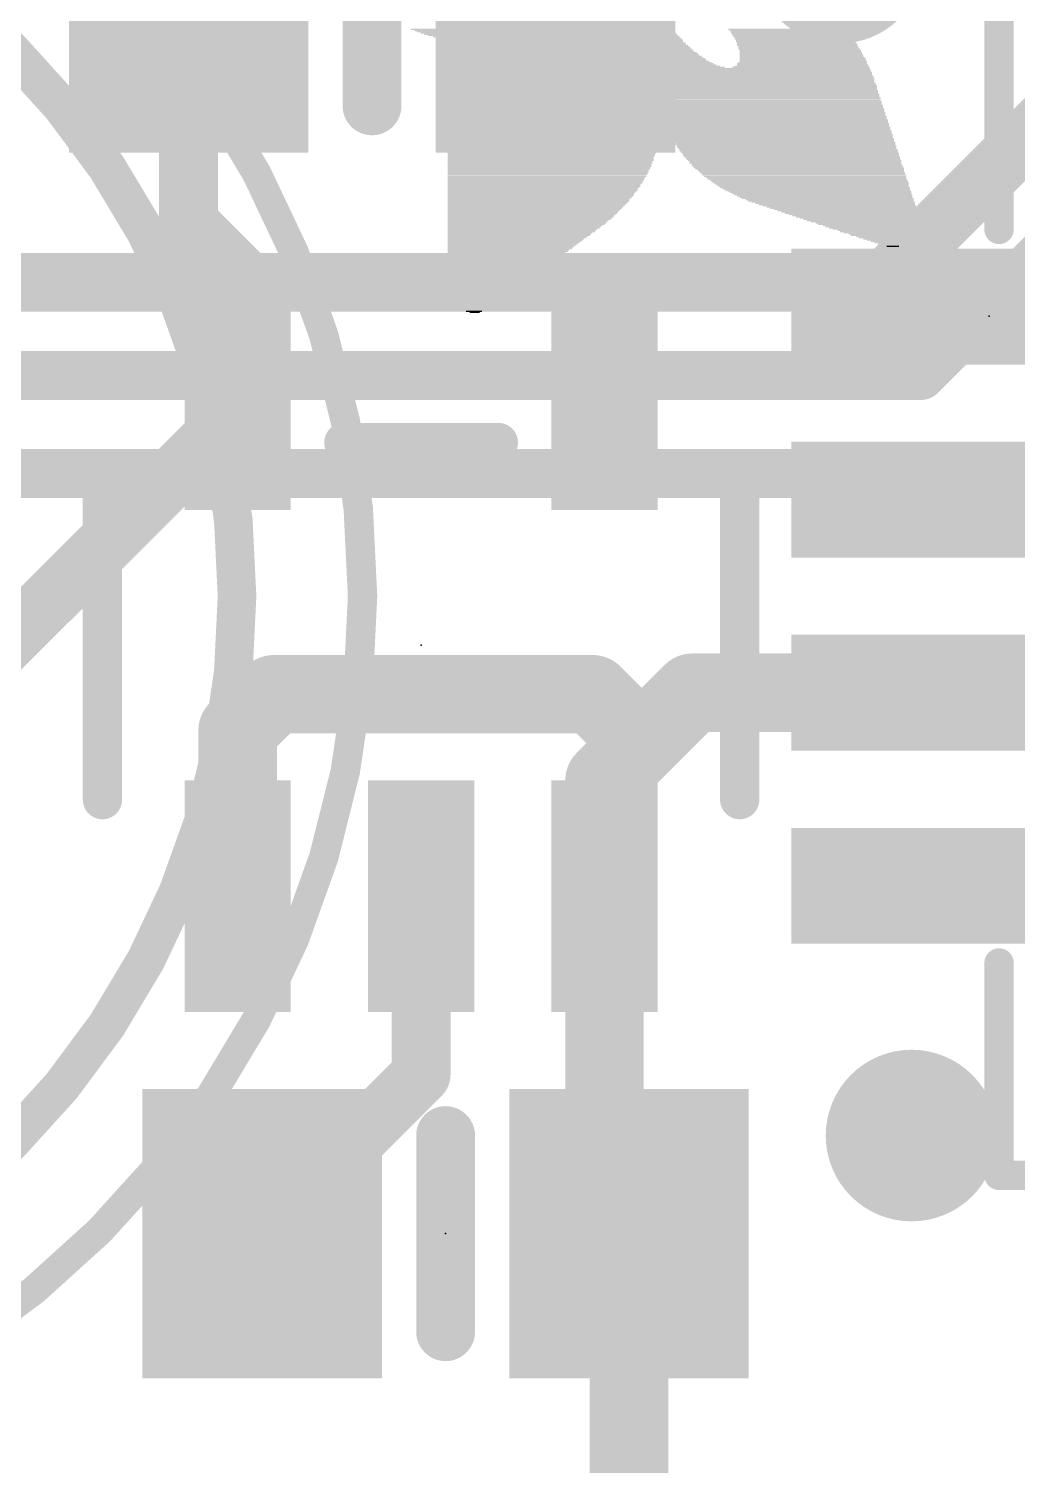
# Model space of a CAD drawing. Extents: x -0.1 to 25.5, y -0.1 to 17.9.
# Drawn here: x 15.62 to 20.74, y 4.39 to 11.83 of the extents above; entities that cross this region are included whole.
import ezdxf

# ---------------------------------------------------------------- set-up
doc = ezdxf.new("R2010")
doc.units = 0
for name, color, linetype in [('1', 12, 'CONTINUOUS'), ('16', 5, 'CONTINUOUS'), ('18', 110, 'CONTINUOUS'), ('21', 40, 'CONTINUOUS'), ('22', 6, 'CONTINUOUS'), ('23', 40, 'CONTINUOUS'), ('24', 6, 'CONTINUOUS')]:
    doc.layers.add(name, color=color, linetype=linetype)

# ---------------------------------------------------------------- blocks, each defined once
blk = doc.blocks.new('RECT')
blk.add_solid([(-0.5, -0.5), (0.5, -0.5), (-0.5, 0.5), (0.5, 0.5)])
blk = doc.blocks.new('ROUNDV')
at = {"const_width": 0.5}
blk.add_lwpolyline([(0, -0.25, 1), (0, 0.25, 1), (0, -0.25)], format="xyb", dxfattribs=at)

msp = doc.modelspace()

# ---------------------------------------------------------------- linework, layer by layer
at = {"layer": '1'}
for points, const_width in [([(16.449, 11.938), (16.449, 10.8251)], 0.3048), ([(16.703, 10.5711), (16.449, 10.8251)], 0.3048), ([(16.703, 9.9361), (16.703, 10.5711)], 0.3048), ([(20.346, 10.39), (21.82, 10.39)], 0.254), ([(16.703, 9.9361), (16.703, 9.845)], 0.3048), ([(16.703, 9.845), (15.24, 8.382)], 0.3048), ([(20.346, 9.39), (22.0298, 9.39)], 0.254), ([(16.703, 8.194), (16.891, 8.382)], 0.4064), ([(16.891, 8.382), (18.542, 8.382)], 0.4064), ([(18.542, 8.382), (18.796, 8.128)], 0.4064), ([(19.058, 8.39), (18.796, 8.128)], 0.4064), ([(20.346, 8.39), (19.058, 8.39)], 0.4064), ([(21.6836, 8.39), (20.346, 8.39)], 0.3048), ([(16.703, 7.3359), (16.703, 8.194)], 0.4064), ([(18.796, 8.128), (18.603, 7.935)], 0.4064), ([(18.603, 7.935), (18.603, 7.3359)], 0.4064), ([(18.603, 7.3359), (18.603, 5.715)], 0.4064), ([(17.653, 7.3359), (17.653, 6.411)], 0.3048), ([(17.653, 6.411), (16.83, 5.588)], 0.3048), ([(18.73, 5.588), (18.603, 5.715)], 0.4064), ([(18.73, 3.49), (18.73, 5.588)], 0.4064)]:
    msp.add_lwpolyline(points, dxfattribs=dict(at, const_width=const_width))
for points, const_width in [([(16.5029, 10.879, 1), (16.3951, 10.7712)], 0.1524), ([(16.3728, 10.8251, 1), (16.5252, 10.8251)], 0.1524), ([(16.7792, 10.5711, 1), (16.6268, 10.5711)], 0.1524), ([(16.6491, 10.5172, 1), (16.7569, 10.625)], 0.1524), ([(20.346, 10.4535, 1), (20.346, 10.3265)], 0.127), ([(16.7792, 9.9361, 1), (16.6268, 9.9361)], 0.1524), ([(16.6268, 9.9361, 1), (16.7792, 9.9361)], 0.1524), ([(16.7569, 9.7911, 1), (16.6491, 9.8989)], 0.1524), ([(16.6268, 9.845, 1), (16.7792, 9.845)], 0.1524), ([(20.346, 9.4535, 1), (20.346, 9.3265)], 0.127), ([(16.891, 8.4836, 1), (16.891, 8.2804)], 0.2032), ([(16.9628, 8.3102, 1), (16.8192, 8.4538)], 0.2032), ([(18.6138, 8.4538, 1), (18.4702, 8.3102)], 0.2032), ([(18.542, 8.2804, 1), (18.542, 8.4836)], 0.2032), ([(19.058, 8.4916, 1), (19.058, 8.2884)], 0.2032), ([(19.1298, 8.3182, 1), (18.9862, 8.4618)], 0.2032), ([(20.346, 8.2884, 1), (20.346, 8.4916)], 0.2032), ([(20.346, 8.4662, 1), (20.346, 8.3138)], 0.1524), ([(16.8046, 8.194, 1), (16.6014, 8.194)], 0.2032), ([(16.6312, 8.2658, 1), (16.7748, 8.1222)], 0.2032), ([(18.7242, 8.1998, 1), (18.8678, 8.0562)], 0.2032), ([(18.8678, 8.0562, 1), (18.7242, 8.1998)], 0.2032), ([(18.7242, 8.0562, 1), (18.8678, 8.1998)], 0.2032), ([(18.7046, 7.935, 1), (18.5014, 7.935)], 0.2032), ([(18.5312, 8.0068, 1), (18.6748, 7.8632)], 0.2032), ([(18.7046, 7.3359, 1), (18.5014, 7.3359)], 0.2032), ([(17.7292, 7.3359, 1), (17.5768, 7.3359)], 0.1524), ([(16.6014, 7.3359, 1), (16.8046, 7.3359)], 0.2032), ([(18.5014, 7.3359, 1), (18.7046, 7.3359)], 0.2032), ([(17.7069, 6.3571, 1), (17.5991, 6.4649)], 0.1524), ([(17.5768, 6.411, 1), (17.7292, 6.411)], 0.1524), ([(18.6748, 5.7868, 1), (18.5312, 5.6432)], 0.2032), ([(18.5014, 5.715, 1), (18.7046, 5.715)], 0.2032), ([(18.8316, 5.588, 1), (18.6284, 5.588)], 0.2032), ([(18.6582, 5.5162, 1), (18.8018, 5.6598)], 0.2032), ([(16.7761, 5.6419, 1), (16.8839, 5.5341)], 0.1524)]:
    msp.add_lwpolyline(points, format="xyb", dxfattribs=dict(at, const_width=const_width))
at = {"layer": '16'}
for points, const_width in [([(20.0405, 10.5156), (21.1962, 11.6713)], 0.3048), ([(20.2404, 10.033), (21.3961, 11.1887)], 0.254), ([(4.4196, 10.5156), (20.0405, 10.5156)], 0.3048), ([(8.6834, 10.033), (20.2404, 10.033)], 0.254), ([(20.955, 9.525), (10.0965, 9.525)], 0.254)]:
    msp.add_lwpolyline(points, dxfattribs=dict(at, const_width=const_width))
for points, const_width in [([(19.9866, 10.5695, 1), (20.0944, 10.4617)], 0.1524), ([(20.0405, 10.4394, 1), (20.0405, 10.5918)], 0.1524), ([(20.1955, 10.0779, 1), (20.2853, 9.9881)], 0.127), ([(20.2404, 9.9695, 1), (20.2404, 10.0965)], 0.127)]:
    msp.add_lwpolyline(points, format="xyb", dxfattribs=dict(at, const_width=const_width))
at = {"layer": '21'}
for points, const_width in [([(17.399, 12.446), (17.399, 11.43)], 0.3048), ([(20.646, 10.79), (20.646, 11.99)], 0.1524), ([(17.253, 9.686), (18.053, 9.686)], 0.2032), ([(16.003, 9.436), (16.003, 7.836)], 0.2032), ([(19.303, 9.436), (19.303, 7.836)], 0.2032), ([(20.646, 5.89), (20.646, 6.99)], 0.1524), ([(17.78, 5.08), (17.78, 6.096)], 0.3048), ([(23.246, 5.89), (20.646, 5.89)], 0.1524)]:
    msp.add_lwpolyline(points, dxfattribs=dict(at, const_width=const_width))
for points, const_width in [([(17.3228, 11.43, 1), (17.4752, 11.43)], 0.1524), ([(20.6079, 10.79, 1), (20.6841, 10.79)], 0.0762), ([(17.253, 9.7368, 1), (17.253, 9.6352)], 0.1016), ([(18.053, 9.6352, 1), (18.053, 9.7368)], 0.1016), ([(16.0538, 9.436, 1), (15.9522, 9.436)], 0.1016), ([(19.3538, 9.436, 1), (19.2522, 9.436)], 0.1016), ([(15.9522, 7.836, 1), (16.0538, 7.836)], 0.1016), ([(19.2522, 7.836, 1), (19.3538, 7.836)], 0.1016), ([(20.6841, 6.99, 1), (20.6079, 6.99)], 0.0762), ([(17.8562, 6.096, 1), (17.7038, 6.096)], 0.1524), ([(20.646, 5.9281, 1), (20.646, 5.8519)], 0.0762), ([(20.6079, 5.89, 1), (20.6841, 5.89)], 0.0762), ([(17.7038, 5.08, 1), (17.8562, 5.08)], 0.1524)]:
    msp.add_lwpolyline(points, format="xyb", dxfattribs=dict(at, const_width=const_width))
at = {"layer": '22'}
for points, const_width in [([(12.7, 4.24, 1), (12.7, 13.54, 1), (12.7, 4.24)], 0.1524), ([(12.7, 4.89, 1), (12.7, 12.89, 1), (12.7, 4.89)], 0.2)]:
    msp.add_lwpolyline(points, format="xyb", dxfattribs=dict(at, const_width=const_width))
at = {"layer": '23'}
for p in [(17.653, 8.636), (17.78, 5.588)]:
    msp.add_point(p, dxfattribs=at)
at = {"layer": '24'}
msp.add_point((20.5943, 10.3403), dxfattribs=at)

# ---------------------------------------------------------------- block references
at = {"layer": '1'}
for p, xscale, yscale in [((16.449, 11.938), 1.24, 1.5), ((18.349, 11.938), 1.24, 1.5), ((16.703, 9.9361), 0.55, 1.2), ((18.603, 9.9361), 0.55, 1.2), ((16.703, 7.3359), 0.55, 1.2), ((17.653, 7.3359), 0.55, 1.2), ((18.603, 7.3359), 0.55, 1.2)]:
    msp.add_blockref('RECT', p, dxfattribs=dict(at, xscale=xscale, yscale=yscale))
at = {"layer": '1', "rotation": 180}
for p, xscale, yscale in [((20.346, 10.39), 1.55, 0.6), ((20.346, 9.39), 1.55, 0.6), ((20.346, 8.39), 1.55, 0.6), ((20.346, 7.39), 1.55, 0.6), ((16.83, 5.588), 1.24, 1.5), ((18.73, 5.588), 1.24, 1.5)]:
    msp.add_blockref('RECT', p, dxfattribs=dict(at, xscale=xscale, yscale=yscale))
at = {"layer": '18', "xscale": 0.889, "yscale": 0.889}
for p in [(19.8171, 12.1971), (19.8171, 12.1971), (20.193, 6.096), (20.193, 6.096)]:
    msp.add_blockref('ROUNDV', p, dxfattribs=at)
at = {"layer": '22', "rotation": 180}
for p, xscale, yscale in [((17.8575, 11.8262), 0.5143, 0.0064), ((17.8606, 11.8199), 0.4826, 0.0063), ((17.8575, 11.8135), 0.4509, 0.0064), ((17.8575, 11.8072), 0.4127, 0.0063), ((17.8575, 11.8008), 0.3747, 0.0064), ((17.8575, 11.7945), 0.3365, 0.0063), ((17.8607, 11.7881), 0.2921, 0.0064), ((17.8638, 11.7818), 0.235, 0.0063), ((17.8638, 11.7754), 0.1588, 0.0064), ((18.2417, 11.7564), 0.4191, 0.0063), ((18.248, 11.7627), 0.4064, 0.0064), ((18.2543, 11.7691), 0.4064, 0.0063), ((18.2607, 11.7754), 0.3937, 0.0064), ((18.2671, 11.7818), 0.3937, 0.0063), ((18.2702, 11.7881), 0.3874, 0.0064), ((18.2797, 11.7945), 0.381, 0.0063), ((18.2829, 11.8008), 0.3746, 0.0064), ((18.2925, 11.8072), 0.3683, 0.0063), ((18.2956, 11.8135), 0.362, 0.0064), ((18.3051, 11.8199), 0.3556, 0.0063), ((18.3115, 11.8262), 0.3429, 0.0064), ((18.8576, 11.7564), 0.3302, 0.0063), ((18.8512, 11.7754), 0.3048, 0.0064), ((18.8544, 11.7691), 0.3112, 0.0063), ((18.8544, 11.7627), 0.3112, 0.0064), ((18.8449, 11.7945), 0.2794, 0.0063), ((18.8481, 11.7881), 0.2857, 0.0064), ((18.8513, 11.7818), 0.2921, 0.0063), ((18.8385, 11.8199), 0.254, 0.0063), ((18.8417, 11.8135), 0.2604, 0.0064), ((18.8417, 11.8072), 0.2604, 0.0063), ((18.8449, 11.8008), 0.2667, 0.0064), ((18.8386, 11.8262), 0.2413, 0.0064), ((19.5497, 11.8262), 0.6096, 0.0064), ((19.5561, 11.8199), 0.6096, 0.0063), ((19.5624, 11.8072), 0.6096, 0.0063), ((19.5593, 11.8135), 0.6033, 0.0064), ((19.5688, 11.8008), 0.6096, 0.0064), ((19.572, 11.7945), 0.6159, 0.0063), ((19.5783, 11.7881), 0.616, 0.0064), ((19.5815, 11.7818), 0.6096, 0.0063), ((19.5847, 11.7754), 0.6159, 0.0064), ((19.591, 11.7691), 0.616, 0.0063), ((19.591, 11.7627), 0.616, 0.0064), ((19.5974, 11.7564), 0.6159, 0.0063), ((18.1909, 11.6865), 0.4699, 0.0064), ((18.1909, 11.6802), 0.4699, 0.0063), ((18.194, 11.6929), 0.4636, 0.0063), ((18.2004, 11.6992), 0.4635, 0.0064), ((18.2035, 11.7056), 0.4572, 0.0063), ((18.2067, 11.7119), 0.4508, 0.0064), ((18.2131, 11.7183), 0.4509, 0.0063), ((18.2163, 11.7246), 0.4445, 0.0064), ((18.2194, 11.731), 0.4382, 0.0063), ((18.2289, 11.7373), 0.4318, 0.0064), ((18.2321, 11.7437), 0.4254, 0.0063), ((18.2353, 11.75), 0.4191, 0.0064), ((18.883, 11.6802), 0.4572, 0.0063), ((18.8766, 11.6929), 0.4318, 0.0063), ((18.883, 11.6865), 0.4445, 0.0064), ((18.8735, 11.7056), 0.4127, 0.0063), ((18.8767, 11.6992), 0.4191, 0.0064), ((18.8671, 11.7183), 0.3874, 0.0063), ((18.8703, 11.7119), 0.3937, 0.0064), ((18.8671, 11.7246), 0.3746, 0.0064), ((18.864, 11.731), 0.3683, 0.0063), ((18.8639, 11.7373), 0.3556, 0.0064), ((18.8608, 11.7437), 0.3493, 0.0063), ((18.8576, 11.75), 0.3302, 0.0064), ((19.6006, 11.75), 0.6223, 0.0064), ((19.6006, 11.7437), 0.6223, 0.0063), ((19.6069, 11.7373), 0.6223, 0.0064), ((19.6069, 11.731), 0.6223, 0.0063), ((19.6101, 11.7246), 0.6287, 0.0064), ((19.6164, 11.7183), 0.6286, 0.0063), ((19.6164, 11.7119), 0.6286, 0.0064), ((19.6196, 11.7056), 0.635, 0.0063), ((19.6196, 11.6992), 0.635, 0.0064), ((19.6228, 11.6929), 0.6413, 0.0063), ((19.6228, 11.6865), 0.6413, 0.0064), ((19.626, 11.6802), 0.6477, 0.0063), ((18.1591, 11.6167), 0.508, 0.0063), ((18.1591, 11.6103), 0.508, 0.0064), ((18.1623, 11.6294), 0.5017, 0.0063), ((18.1623, 11.623), 0.5017, 0.0064), ((18.1655, 11.6357), 0.4953, 0.0064), ((18.1718, 11.6421), 0.4953, 0.0063), ((18.175, 11.6548), 0.4889, 0.0063), ((18.175, 11.6484), 0.4889, 0.0064), ((18.1781, 11.6611), 0.4826, 0.0064), ((18.1813, 11.6675), 0.4762, 0.0063), ((18.1877, 11.6738), 0.4763, 0.0064), ((19.2957, 11.6103), 1.3716, 0.0064), ((19.2989, 11.6167), 1.3652, 0.0063), ((19.2989, 11.623), 1.3526, 0.0064), ((18.9243, 11.6294), 0.6033, 0.0063), ((18.9148, 11.6357), 0.5715, 0.0064), ((18.902, 11.6484), 0.5334, 0.0064), ((18.9084, 11.6421), 0.5461, 0.0063), ((18.8989, 11.6548), 0.5143, 0.0063), ((18.8893, 11.6675), 0.4826, 0.0063), ((18.8957, 11.6611), 0.4953, 0.0064), ((18.8894, 11.6738), 0.4699, 0.0064), ((19.6196, 11.6294), 0.7112, 0.0063), ((19.6228, 11.6357), 0.6921, 0.0064), ((19.6291, 11.6421), 0.6794, 0.0063), ((19.626, 11.6484), 0.6731, 0.0064), ((19.6291, 11.6548), 0.6668, 0.0063), ((19.6291, 11.6738), 0.654, 0.0064), ((19.6291, 11.6675), 0.654, 0.0063), ((19.6323, 11.6611), 0.6604, 0.0064), ((18.1432, 11.5341), 0.5652, 0.0064), ((18.1432, 11.5468), 0.5524, 0.0064), ((18.1432, 11.5405), 0.5524, 0.0063), ((18.1432, 11.5595), 0.5398, 0.0064), ((18.1464, 11.5532), 0.5461, 0.0063), ((18.1464, 11.5722), 0.5334, 0.0064), ((18.1464, 11.5659), 0.5334, 0.0063), ((18.1496, 11.5849), 0.5271, 0.0064), ((18.1496, 11.5786), 0.5271, 0.0063), ((18.1528, 11.5976), 0.5207, 0.0064), ((18.1528, 11.5913), 0.5207, 0.0063), ((18.1559, 11.604), 0.5144, 0.0063), ((19.2767, 11.5341), 1.4732, 0.0064), ((19.2767, 11.5405), 1.4605, 0.0063), ((19.2799, 11.5468), 1.4541, 0.0064), ((19.2799, 11.5532), 1.4415, 0.0063), ((19.2831, 11.5595), 1.4351, 0.0064), ((19.2862, 11.5659), 1.4288, 0.0063), ((19.2894, 11.5722), 1.4224, 0.0064), ((19.2894, 11.5786), 1.4097, 0.0063), ((19.2926, 11.5849), 1.4033, 0.0064), ((19.2926, 11.5913), 1.3907, 0.0063), ((19.2958, 11.604), 1.3843, 0.0063), ((19.2958, 11.5976), 1.3843, 0.0064), ((18.9338, 11.4706), 2.1971, 0.0064), ((18.9338, 11.4643), 2.1971, 0.0063), ((18.9338, 11.4579), 2.1971, 0.0064), ((18.9338, 11.4897), 2.1844, 0.0063), ((18.9338, 11.4833), 2.1844, 0.0064), ((18.9338, 11.477), 2.1844, 0.0063), ((18.9338, 11.5024), 2.1717, 0.0063), ((18.9338, 11.496), 2.1717, 0.0064), ((18.1432, 11.5214), 0.5778, 0.0064), ((18.1464, 11.5151), 0.5842, 0.0063), ((18.1528, 11.5087), 0.5969, 0.0064), ((18.1432, 11.5278), 0.5652, 0.0063), ((19.2545, 11.5087), 1.5303, 0.0064), ((19.2608, 11.5151), 1.505, 0.0063), ((19.2672, 11.5214), 1.4923, 0.0064), ((19.2704, 11.5278), 1.4859, 0.0063), ((18.3496, 11.4071), 1.0668, 0.0064), ((18.3496, 11.4008), 1.0668, 0.0063), ((18.3496, 11.3944), 1.0668, 0.0064), ((18.3528, 11.3881), 1.0731, 0.0063), ((18.3528, 11.4262), 1.0605, 0.0063), ((18.3528, 11.4198), 1.0605, 0.0064), ((18.3528, 11.4135), 1.0605, 0.0063), ((18.356, 11.4516), 1.0541, 0.0063), ((18.356, 11.4452), 1.0541, 0.0064), ((18.356, 11.4389), 1.0541, 0.0063), ((18.356, 11.4325), 1.0541, 0.0064), ((19.464, 11.4516), 1.1494, 0.0063), ((19.464, 11.4452), 1.1494, 0.0064), ((19.4672, 11.4389), 1.143, 0.0063), ((19.4704, 11.4325), 1.1493, 0.0064), ((19.4704, 11.4262), 1.1493, 0.0063), ((19.4735, 11.4198), 1.143, 0.0064), ((19.4767, 11.4135), 1.1494, 0.0063), ((19.4767, 11.4071), 1.1494, 0.0064), ((19.4767, 11.4008), 1.1494, 0.0063), ((19.4831, 11.3944), 1.1493, 0.0064), ((19.4831, 11.3881), 1.1493, 0.0063), ((18.3464, 11.3436), 1.0858, 0.0064), ((18.3464, 11.3373), 1.0858, 0.0063), ((18.3464, 11.3309), 1.0858, 0.0064), ((18.3464, 11.3246), 1.0858, 0.0063), ((18.3464, 11.3182), 1.0858, 0.0064), ((18.3464, 11.3119), 1.0858, 0.0063), ((18.3496, 11.3754), 1.0795, 0.0063), ((18.3496, 11.369), 1.0795, 0.0064), ((18.3496, 11.3627), 1.0795, 0.0063), ((18.3496, 11.3563), 1.0795, 0.0064), ((18.3496, 11.35), 1.0795, 0.0063), ((18.3528, 11.3817), 1.0731, 0.0064), ((19.4831, 11.3817), 1.1493, 0.0064), ((19.4894, 11.3754), 1.1494, 0.0063), ((19.4894, 11.369), 1.1494, 0.0064), ((19.4894, 11.3627), 1.1494, 0.0063), ((19.4926, 11.3563), 1.1557, 0.0064), ((19.499, 11.3373), 1.1557, 0.0063), ((19.4958, 11.35), 1.1493, 0.0063), ((19.4958, 11.3436), 1.1493, 0.0064), ((19.5021, 11.3309), 1.1494, 0.0064), ((19.5021, 11.3246), 1.1494, 0.0063), ((19.5053, 11.3182), 1.1557, 0.0064), ((19.5085, 11.3119), 1.1493, 0.0063), ((18.3401, 11.2928), 1.0859, 0.0064), ((18.3401, 11.2865), 1.0859, 0.0063), ((18.3401, 11.2801), 1.0859, 0.0064), ((18.3401, 11.2738), 1.0859, 0.0063), ((18.3401, 11.2674), 1.0859, 0.0064), ((18.3401, 11.2611), 1.0859, 0.0063), ((18.3401, 11.2547), 1.0859, 0.0064), ((18.3401, 11.2484), 1.0859, 0.0063), ((18.3401, 11.242), 1.0859, 0.0064), ((18.3369, 11.2357), 1.0795, 0.0063), ((18.3464, 11.3055), 1.0858, 0.0064), ((18.3464, 11.2992), 1.0858, 0.0063), ((19.5085, 11.3055), 1.1493, 0.0064), ((19.5148, 11.2992), 1.1494, 0.0063), ((19.5148, 11.2928), 1.1494, 0.0064), ((19.5148, 11.2865), 1.1494, 0.0063), ((19.5212, 11.2801), 1.1493, 0.0064), ((19.5212, 11.2738), 1.1493, 0.0063), ((19.5243, 11.2674), 1.143, 0.0064), ((19.5275, 11.2611), 1.1494, 0.0063), ((19.5307, 11.2547), 1.143, 0.0064), ((19.5307, 11.2484), 1.143, 0.0063), ((19.537, 11.242), 1.143, 0.0064), ((19.5402, 11.2357), 1.1366, 0.0063), ((18.3337, 11.223), 1.0858, 0.0063), ((18.3337, 11.2166), 1.0858, 0.0064), ((18.3306, 11.2103), 1.0795, 0.0063), ((18.3306, 11.2039), 1.0795, 0.0064), ((18.3306, 11.1976), 1.0795, 0.0063), ((18.3306, 11.1912), 1.0795, 0.0064), ((18.3306, 11.1849), 1.0795, 0.0063), ((18.3242, 11.1658), 1.0668, 0.0064), ((18.3242, 11.1595), 1.0668, 0.0063), ((18.3274, 11.1785), 1.0731, 0.0064), ((18.3274, 11.1722), 1.0731, 0.0063), ((18.3369, 11.2293), 1.0795, 0.0064), ((19.5402, 11.2293), 1.1366, 0.0064), ((19.5466, 11.223), 1.1367, 0.0063), ((19.5466, 11.2166), 1.1367, 0.0064), ((19.5498, 11.2103), 1.1303, 0.0063), ((19.5561, 11.2039), 1.1303, 0.0064), ((19.5561, 11.1976), 1.1303, 0.0063), ((19.5593, 11.1912), 1.1239, 0.0064), ((19.5656, 11.1849), 1.124, 0.0063), ((19.5688, 11.1785), 1.1176, 0.0064), ((19.5688, 11.1722), 1.1176, 0.0063), ((19.5751, 11.1658), 1.1176, 0.0064), ((19.5783, 11.1595), 1.1112, 0.0063), ((18.3242, 11.1531), 1.0668, 0.0064), ((18.3242, 11.1468), 1.0668, 0.0063), ((18.321, 11.1404), 1.0604, 0.0064), ((18.321, 11.1341), 1.0604, 0.0063), ((18.3147, 11.1087), 1.0477, 0.0063), ((18.3147, 11.1023), 1.0477, 0.0064), ((18.3115, 11.096), 1.0414, 0.0063), ((18.3115, 11.0896), 1.0414, 0.0064), ((18.3179, 11.1277), 1.0541, 0.0064), ((18.3179, 11.1214), 1.0541, 0.0063), ((18.3179, 11.115), 1.0541, 0.0064), ((19.5815, 11.1531), 1.1049, 0.0064), ((19.5879, 11.1468), 1.1049, 0.0063), ((19.591, 11.1404), 1.0986, 0.0064), ((19.591, 11.1341), 1.0986, 0.0063), ((19.5974, 11.1277), 1.0859, 0.0064), ((19.6005, 11.1214), 1.0922, 0.0063), ((19.6037, 11.115), 1.0858, 0.0064), ((19.6101, 11.1087), 1.0859, 0.0063), ((19.6133, 11.1023), 1.0795, 0.0064), ((19.6196, 11.096), 1.0668, 0.0063), ((19.6228, 11.0896), 1.0605, 0.0064), ((18.3083, 11.0833), 1.035, 0.0063), ((18.3083, 11.0769), 1.035, 0.0064), ((18.3052, 11.0706), 1.0287, 0.0063), ((18.3052, 11.0642), 1.0287, 0.0064), ((18.302, 11.0579), 1.0223, 0.0063), ((18.2988, 11.0515), 1.016, 0.0064), ((18.2988, 11.0452), 1.016, 0.0063), ((18.2956, 11.0388), 1.0096, 0.0064), ((18.2956, 11.0325), 1.0096, 0.0063), ((18.2925, 11.0261), 1.0033, 0.0064), ((18.2893, 11.0198), 0.9969, 0.0063), ((18.2893, 11.0134), 0.9969, 0.0064), ((19.6291, 11.0833), 1.0604, 0.0063), ((19.6323, 11.0769), 1.0541, 0.0064), ((19.6387, 11.0706), 1.0541, 0.0063), ((19.6418, 11.0642), 1.0478, 0.0064), ((19.6482, 11.0579), 1.0351, 0.0063), ((19.6514, 11.0515), 1.0287, 0.0064), ((19.6609, 11.0452), 1.0223, 0.0063), ((19.664, 11.0388), 1.016, 0.0064), ((19.6704, 11.0325), 1.016, 0.0063), ((19.6768, 11.0261), 1.0033, 0.0064), ((19.6799, 11.0198), 0.997, 0.0063), ((19.6863, 11.0134), 0.9843, 0.0064), ((18.2861, 11.0071), 0.9906, 0.0063), ((18.2829, 11.0007), 0.9842, 0.0064), ((18.2829, 10.9944), 0.9842, 0.0063), ((18.2766, 10.9817), 0.9715, 0.0063), ((18.2734, 10.9753), 0.9652, 0.0064), ((18.2734, 10.969), 0.9652, 0.0063), ((18.2702, 10.9626), 0.9588, 0.0064), ((18.2671, 10.9563), 0.9525, 0.0063), ((18.2639, 10.9499), 0.9461, 0.0064), ((18.2607, 10.9436), 0.9398, 0.0063), ((18.2607, 10.9372), 0.9398, 0.0064), ((18.2798, 10.988), 0.9779, 0.0064), ((19.6926, 11.0071), 0.9842, 0.0063), ((19.699, 11.0007), 0.9715, 0.0064), ((19.7053, 10.9944), 0.9588, 0.0063), ((19.7149, 10.988), 0.9525, 0.0064), ((19.7212, 10.9817), 0.9398, 0.0063), ((19.7276, 10.9753), 0.9271, 0.0064), ((19.7371, 10.969), 0.9207, 0.0063), ((19.7434, 10.9626), 0.908, 0.0064), ((19.7498, 10.9563), 0.8953, 0.0063), ((19.7593, 10.9499), 0.889, 0.0064), ((19.7688, 10.9436), 0.87, 0.0063), ((19.7752, 10.9372), 0.8573, 0.0064), ((18.2575, 10.9309), 0.9334, 0.0063), ((18.2544, 10.9245), 0.9271, 0.0064), ((18.248, 10.9118), 0.9144, 0.0064), ((18.2448, 10.9055), 0.908, 0.0063), ((18.2385, 10.8928), 0.8953, 0.0063), ((18.2353, 10.8864), 0.889, 0.0064), ((18.2321, 10.8801), 0.8826, 0.0063), ((18.229, 10.8737), 0.8763, 0.0064), ((18.2258, 10.8674), 0.8699, 0.0063), ((18.2512, 10.9182), 0.9207, 0.0063), ((18.2417, 10.8991), 0.9017, 0.0064), ((19.7879, 10.9309), 0.8445, 0.0063), ((19.7974, 10.9245), 0.8255, 0.0064), ((19.8069, 10.9182), 0.8064, 0.0063), ((19.8196, 10.9118), 0.7938, 0.0064), ((19.8292, 10.9055), 0.7747, 0.0063), ((19.8387, 10.8991), 0.7557, 0.0064), ((19.8514, 10.8928), 0.7429, 0.0063), ((19.8609, 10.8864), 0.7239, 0.0064), ((19.8704, 10.8801), 0.7048, 0.0063), ((19.8799, 10.8737), 0.6858, 0.0064), ((19.8895, 10.8674), 0.6667, 0.0063), ((18.2226, 10.861), 0.8636, 0.0064), ((18.2194, 10.8547), 0.8572, 0.0063), ((18.2163, 10.8483), 0.8509, 0.0064), ((18.2131, 10.842), 0.8445, 0.0063), ((18.2067, 10.8356), 0.8318, 0.0064), ((18.2004, 10.8229), 0.8191, 0.0064), ((18.1972, 10.8166), 0.8128, 0.0063), ((18.1909, 10.8102), 0.8001, 0.0064), ((18.1877, 10.8039), 0.7937, 0.0063), ((18.1845, 10.7975), 0.7874, 0.0064), ((18.1782, 10.7912), 0.7747, 0.0063), ((18.2036, 10.8293), 0.8255, 0.0063), ((19.9022, 10.861), 0.6541, 0.0064), ((19.9117, 10.8547), 0.635, 0.0063), ((19.9212, 10.8483), 0.616, 0.0064), ((19.9308, 10.842), 0.5969, 0.0063), ((19.9403, 10.8356), 0.5779, 0.0064), ((19.9498, 10.8293), 0.5588, 0.0063), ((19.9625, 10.8229), 0.5334, 0.0064), ((19.9689, 10.8166), 0.5207, 0.0063), ((19.9816, 10.8102), 0.4953, 0.0064), ((19.9879, 10.8039), 0.4826, 0.0063), ((19.9974, 10.7975), 0.4636, 0.0064), ((20.0038, 10.7912), 0.4381, 0.0063), ((18.175, 10.7848), 0.7683, 0.0064), ((18.1718, 10.7785), 0.762, 0.0063), ((18.1623, 10.7658), 0.7429, 0.0063), ((18.1591, 10.7594), 0.7366, 0.0064), ((18.1528, 10.7531), 0.7239, 0.0063), ((18.1496, 10.7467), 0.7175, 0.0064), ((18.1432, 10.7404), 0.7048, 0.0063), ((18.1401, 10.734), 0.6985, 0.0064), ((18.1369, 10.7277), 0.6921, 0.0063), ((18.1305, 10.7213), 0.6794, 0.0064), ((18.1655, 10.7721), 0.7493, 0.0064), ((18.1274, 10.715), 0.6731, 0.0063), ((20.0165, 10.7848), 0.4127, 0.0064), ((20.0197, 10.7785), 0.3937, 0.0063), ((20.0292, 10.7721), 0.3747, 0.0064), ((20.0387, 10.7658), 0.3429, 0.0063), ((20.045, 10.7594), 0.3302, 0.0064), ((20.0546, 10.7531), 0.2985, 0.0063), ((20.0577, 10.7467), 0.2794, 0.0064), ((20.0673, 10.7404), 0.2477, 0.0063), ((20.0736, 10.734), 0.2222, 0.0064), ((20.08, 10.7277), 0.1969, 0.0063), ((20.0832, 10.7213), 0.1651, 0.0064), ((20.0895, 10.715), 0.1397, 0.0063), ((18.1242, 10.7086), 0.6667, 0.0064), ((18.1178, 10.7023), 0.654, 0.0063), ((18.1147, 10.6959), 0.6477, 0.0064), ((18.1115, 10.6896), 0.6413, 0.0063), ((18.1051, 10.6832), 0.6286, 0.0064), ((18.102, 10.6769), 0.6223, 0.0063), ((18.0956, 10.6705), 0.6096, 0.0064), ((18.0924, 10.6642), 0.6032, 0.0063), ((18.0829, 10.6515), 0.5842, 0.0063), ((18.0797, 10.6451), 0.5778, 0.0064), ((18.0766, 10.6388), 0.5715, 0.0063), ((18.0893, 10.6578), 0.5969, 0.0064), ((20.0958, 10.7086), 0.1016, 0.0064), ((20.0959, 10.7023), 0.0635, 0.0063), ((18.0702, 10.6324), 0.5588, 0.0064), ((18.067, 10.6261), 0.5524, 0.0063), ((18.0639, 10.6197), 0.5461, 0.0064), ((18.0575, 10.6134), 0.5334, 0.0063), ((18.0543, 10.607), 0.527, 0.0064), ((18.048, 10.6007), 0.5143, 0.0063), ((18.0448, 10.5943), 0.508, 0.0064), ((18.0416, 10.588), 0.5016, 0.0063), ((18.0353, 10.5816), 0.4889, 0.0064), ((18.0321, 10.5753), 0.4826, 0.0063), ((18.0289, 10.5689), 0.4762, 0.0064), ((18.0226, 10.5626), 0.4635, 0.0063), ((18.0194, 10.5562), 0.4572, 0.0064), ((18.0162, 10.5499), 0.4508, 0.0063), ((18.0099, 10.5435), 0.4381, 0.0064), ((18.0067, 10.5372), 0.4318, 0.0063), ((18.0004, 10.5308), 0.4191, 0.0064), ((17.9972, 10.5245), 0.4127, 0.0063), ((17.994, 10.5181), 0.4064, 0.0064), ((17.9877, 10.5118), 0.3937, 0.0063), ((17.9845, 10.5054), 0.3873, 0.0064), ((17.9813, 10.4991), 0.381, 0.0063), ((17.975, 10.4927), 0.3683, 0.0064), ((17.9654, 10.48), 0.3492, 0.0064), ((17.9718, 10.4864), 0.3619, 0.0063), ((17.9654, 10.4737), 0.3366, 0.0063), ((17.9622, 10.4673), 0.3302, 0.0064), ((17.9559, 10.461), 0.3175, 0.0063), ((17.9527, 10.4546), 0.3112, 0.0064), ((17.9527, 10.4483), 0.2984, 0.0063), ((17.9432, 10.4356), 0.2794, 0.0063), ((17.9464, 10.4419), 0.2857, 0.0064), ((17.9368, 10.4229), 0.254, 0.0063), ((17.9432, 10.4292), 0.2667, 0.0064), ((17.9369, 10.4165), 0.2413, 0.0064), ((17.9305, 10.4102), 0.2286, 0.0063), ((17.9305, 10.4038), 0.2159, 0.0064), ((17.9273, 10.3975), 0.1968, 0.0063), ((17.9305, 10.3911), 0.1778, 0.0064), ((17.9273, 10.3848), 0.1588, 0.0063), ((17.9305, 10.3784), 0.1397, 0.0064), ((17.9273, 10.3721), 0.1206, 0.0063), ((17.9273, 10.3657), 0.0826, 0.0064), ((17.9305, 10.3594), 0.0508, 0.0063)]:
    msp.add_blockref('RECT', p, dxfattribs=dict(at, xscale=xscale, yscale=yscale))

doc.saveas('drawing.dxf')
